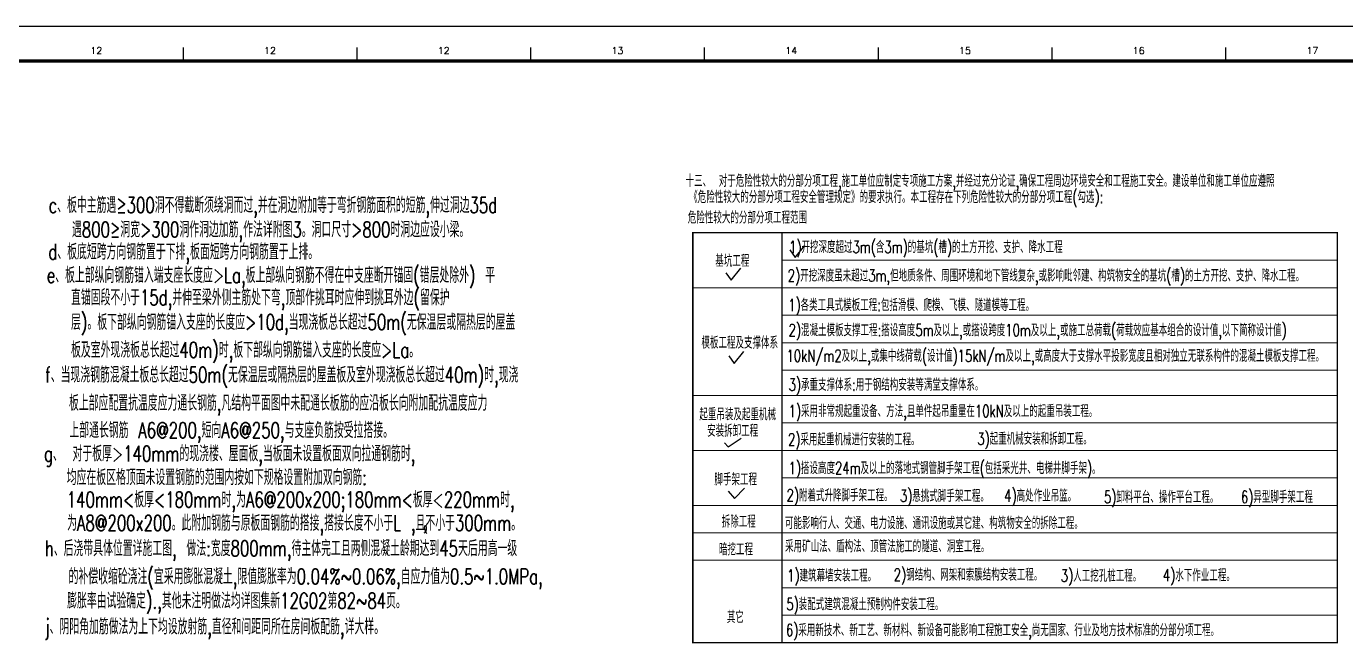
# Model space of a CAD drawing. Header units: inches. Extents: x 18712 to 314639, y 0 to 420500.
# Drawn here: x 76701 to 114669, y 402718 to 420500 of the extents above; entities that cross this region are included whole.
import ezdxf
from ezdxf.enums import TextEntityAlignment as Align

# ---------------------------------------------------------------- set-up
doc = ezdxf.new("R2010")
doc.units = ezdxf.units.IN
doc.header["$LTSCALE"] = 1000
doc.header["$MEASUREMENT"] = 0
doc.layers.get('0').update_dxf_attribs({"true_color": 0xffffff})
for name, color, linetype, true_color in [('TEXT', 7, 'Continuous', 0xffffff), ('TK', 7, 'Continuous', 0xffffff), ('ZG-图框层', 4, 'Continuous', 0x00ffff), ('说明文字', 7, 'Continuous', 0xffffff)]:
    doc.layers.add(name, color=color, linetype=linetype, true_color=true_color)
doc.styles.add('ISOCP', font='txt.shx', dxfattribs={"height": 0.2, "bigfont": 'gbcbig.shx'})
doc.styles.add('TSSD_Rein', font='txt.shx', dxfattribs={"height": 0.2, "bigfont": 'gbcbig.shx'})
doc.styles.add('tssdeng', font='txt.shx', dxfattribs={"height": 0.2, "bigfont": 'gbcbig.shx'})

msp = doc.modelspace()

# ---------------------------------------------------------------- linework, layer by layer
at = {"lineweight": -3}
for p, q in [((98445.9, 414553), (98445.7, 402743.6)), ((96902.5, 408386), (97271.7, 408634.3)), ((96796, 408499.5), (96902.5, 408386)), ((96895.4, 407107.4), (97080, 406894.7)), ((97080, 406894.7), (97371, 407199.6))]:
    msp.add_line(p, q, dxfattribs=at)
at = {"color": 1, "lineweight": -3, "true_color": 0xff0000}
for p, q in [((98669.7, 414060), (98829.4, 413845.4)), ((98829.4, 413845.4), (99108.5, 414188.3)), ((96986.4, 413187.4), (97265.5, 413530.3)), ((96826.7, 413402), (96986.4, 413187.4)), ((96914.7, 411005), (97074.4, 410790.4)), ((97074.4, 410790.4), (97353.5, 411133.3))]:
    msp.add_line(p, q, dxfattribs=at)
at = {"layer": 'TEXT', "lineweight": -3}
msp.add_lwpolyline([(88149.7, 405908.9), (88164.3, 405923.4), (88178.3, 405938.3), (88191.1, 405953.9), (88197, 405962), (88202.4, 405970.4), (88207.2, 405979.2), (88211.3, 405988.3), (88214.8, 405997.8), (88217.6, 406007.8), (88219.4, 406018.3), (88220.4, 406029.3), (88220.4, 406040.9), (88219.4, 406053.1), (88217.5, 406064.9), (88214.7, 406076.6), (88211.2, 406087.8), (88206.9, 406098), (88202.1, 406106.6), (88196.7, 406113.2), (88193.8, 406115.5), (88190.8, 406117.1), (88187.7, 406117.9), (88184.6, 406117.8), (88180.2, 406116.3), (88175.7, 406113.4), (88171.4, 406109.2), (88167.2, 406104), (88163.4, 406098.1), (88159.9, 406091.6), (88157, 406084.9), (88154.7, 406078), (88152.7, 406068.6), (88151.9, 406059.4), (88152.3, 406050.5), (88153.7, 406041.7), (88155.7, 406033.2), (88158.4, 406024.8), (88164.6, 406008.4), (88184.6, 405958.6), (88195.1, 405932.5), (88201.5, 405920.1), (88205.3, 405914.4), (88209.4, 405908.9), (88216.6, 405901.2), (88224.4, 405894)], dxfattribs=at)
at = {"layer": 'TK', "lineweight": -3}
for p, q in [((81212.2, 419891.3), (81212.2, 419500)), ((86212.2, 419891.3), (86212.2, 419500)), ((91212.2, 419891.3), (91212.2, 419500)), ((96212.2, 419891.3), (96212.2, 419500)), ((101212.2, 419891.3), (101212.2, 419500)), ((106212.2, 419891.3), (106212.2, 419500)), ((111212.2, 419891.3), (111212.2, 419500))]:
    msp.add_line(p, q, dxfattribs=at)
msp.add_lwpolyline([(18712.2, 420500), (18712.2, 336400), (137612.2, 336400), (137612.2, 420500)], close=True, dxfattribs=at)
at = {"layer": 'TK', "lineweight": -3, "const_width": 100}
msp.add_lwpolyline([(21212.2, 419500), (21212.2, 337400), (136612.2, 337400), (136612.2, 419500)], close=True, dxfattribs=at)
at = {"layer": 'ZG-图框层', "lineweight": -3}
msp.add_lwpolyline([(18712.2, 336400), (137612.2, 336400), (137612.2, 420500), (18712.2, 420500)], close=True, dxfattribs=at)
at = {"layer": 'ZG-图框层', "lineweight": -3, "const_width": 100}
msp.add_lwpolyline([(21212.2, 337400), (136612.2, 337400), (136612.2, 419500), (21212.2, 419500)], close=True, dxfattribs=at)
at = {"layer": '说明文字', "color": 7, "lineweight": 18, "true_color": 0xffffff}
for p, q in [((95882.2, 414553), (95881.5, 402744.1)), ((95882.2, 414553), (114433.8, 414553)), ((114433.8, 414553), (114434.1, 402744.1)), ((98445.9, 413761.7), (114433.3, 413761.7)), ((95882.2, 412970.3), (114433.4, 412970.3)), ((98445.9, 412179), (114433.9, 412179)), ((98445.9, 411387.6), (114433.4, 411387.6)), ((98445.8, 410596.3), (114433.4, 410596.3)), ((98445.8, 410596.3), (114433.4, 410596.3)), ((95882.2, 409866.2), (114433.4, 409866.3)), ((98445.8, 409074.9), (114433.4, 409074.9)), ((95882.2, 408283.5), (114433.5, 408283.5)), ((98445.8, 407492.2), (114433.5, 407492.2)), ((95881.5, 406700.8), (114433.5, 406700.8)), ((95881.4, 405909.5), (114433.5, 405909.5)), ((95882.2, 405118.1), (114433.5, 405118.1)), ((98445.7, 404326.8), (114433.6, 404326.8)), ((98445.7, 403535.4), (114433.6, 403535.4)), ((95881.4, 402744.1), (114433.6, 402744.1)), ((95882, 402743.6), (114433.6, 402743.6))]:
    msp.add_line(p, q, dxfattribs=at)
at = {"layer": '说明文字', "color": 7, "lineweight": 18, "true_color": 0xffffff, "const_width": 40}
msp.add_lwpolyline([(95882.2, 414553), (95882, 402744.1), (114433.6, 402743.6), (114433.3, 414553)], close=True, dxfattribs=at)
at = {"layer": '说明文字', "color": 7, "lineweight": 18, "true_color": 0xffffff}
for centre, start, end in [((95882, 402744.1), 180, 270), ((114433.6, 402744.1), 270, 0)]:
    msp.add_arc(centre, 0.5, start, end, dxfattribs=at)

# ---------------------------------------------------------------- texts
at = {"layer": 'TEXT', "color": 0, "style": 'TSSD_Rein', "width": 0.7}
for s, p in [('c、板中主筋遇≥300洞不得截断须绕洞而过,并在洞边附加等于弯折钢筋面积的短筋,伸过洞边35d', (77344.6, 415124.8)), ('遇800≥洞宽>300洞作洞边加筋,作法详附图3。洞口尺寸>800时洞边应设小梁。', (78013.2, 414422.9)), ('d、板底短跨方向钢筋置于下排,板面短跨方向钢筋置于上排。', (77335.7, 413783.1)), ('e、板上部纵向钢筋锚入端支座长度应>La,板上部纵向钢筋不得在中支座断开锚固(错层处除外) 平', (77288.6, 413107.5)), ('直锚固段不小于15d,并伸至梁外侧主筋处下弯,顶部作挑耳时应伸到挑耳外边(留保护', (77986.5, 412464.4)), ('层)。板下部纵向钢筋锚入支座的长度应>10d,当现浇板总长超过50m(无保温层或隔热层的屋盖', (77986.5, 411755.2)), ('板及室外现浇板总长超过40m)时,板下部纵向钢筋锚入支座的长度应>La。', (77986.5, 410954.9)), ('f、当现浇钢筋混凝土板总长超过50m(无保温层或隔热层的屋盖板及室外现浇板总长超过40m)时,现浇', (77240.8, 410237.5)), ('板上部应配置抗温度应力通长钢筋,凡结构平面图中未配通长板筋的应沿板长向附加配抗温度应力', (77927.5, 409426.1)), ('上部通长钢筋 A6@200,短向A6@250,与支座负筋按受拉搭接。', (77939.2, 408640.4)), ('g、 对于板厚>140mm的现浇楼、屋面板,当板面未设置板面双向拉通钢筋时,', (77208.8, 407967.3)), ('均应在板区格顶面未设置钢筋的范围内按如下规格设置附加双向钢筋:', (77862.3, 407283.9)), ('140mm<板厚<180mm时,为A6@200x200;180mm<板厚<220mm时,', (77862.3, 406642.5)), ('为A8@200x200。此附加钢筋与原板面钢筋的搭接,搭接长度不小于L ,且不小于300mm。', (77873.9, 405968.1)), ('h、后浇带具体位置详施工图, 做法:宽度800mm,待主体完工且两侧混凝土龄期达到45天后用高一级', (77234.3, 405238.1)), ('的补偿收缩砼浇注(宜采用膨胀混凝土,限值膨胀率为0.04%~0.06%,自应力值为0.5~1.0MPa,', (77916.7, 404427.6)), ('膨胀率由试验确定).,其他未注明做法均详图集新12G02第82~84页。 ', (77874.6, 403727.7)), ('j、阴阳角加筋做法为上下均设放射筋,直径和间距同所在房间板配筋,详大样。', (77234.3, 402983.6))]:
    msp.add_text(s, height=450, dxfattribs=at).set_placement(p)
at = {"layer": 'TK', "style": 'ISOCP'}
for s, p in [('12', (78712.2, 419803.8)), ('12', (83712.2, 419803.8)), ('12', (88712.2, 419803.8)), ('13', (93712.2, 419803.8)), ('14', (98712.2, 419803.8)), ('15', (103712.2, 419803.8)), ('16', (108712.2, 419803.8)), ('17', (113712.2, 419803.8))]:
    msp.add_text(s, height=200, dxfattribs=at).set_placement(p, align=Align.MIDDLE_CENTER)
at = {"layer": '说明文字', "color": 7, "true_color": 0xffffff, "style": 'tssdeng', "width": 0.7}
for s, p in [('  十三、 对于危险性较大的分部分项工程,施工单位应制定专项施工方案,并经过充分论证,确保工程周边环境安全和工程施工安全。建设单位和施工单位应遵照', (95238.2, 415875.4)), ('《危险性较大的分部分项工程安全管理规定》的要求执行。本工程存在下列危险性较大的分部分项工程(勾选): ', (95777.6, 415410.7)), ('危险性较大的分部分项工程范围', (95737.7, 414817.7)), ('1)开挖深度超过3m(含3m)的基坑(槽)的土方开挖、支护、降水工程', (98651, 413968)), ('基坑工程', (96529, 413571.2)), ('2)开挖深度虽未超过3m,但地质条件、周围环境和地下管线复杂,或影响毗邻建、构筑物安全的基坑(槽)的土方开挖、支护、降水工程。', (98612.6, 413147.1)), ('1)各类工具式模板工程:包括滑模、爬模、飞模、隧道模等工程。', (98626.7, 412297.9)), ('2)混凝土模板支撑工程:搭设高度5m及以上,或搭设跨度10m及以上,或施工总荷载(荷载效应基本组合的设计值,以下简称设计值)', (98636.3, 411574.1)), ('模板工程及支撑体系', (96129.1, 411215.2)), ('10kN/m2及以上,或集中线荷载(设计值)15kN/m及以上,或高度大于支撑水平投影宽度且相对独立无联系构件的混凝土模板支撑工程。', (98578.1, 410835.1)), ('3)承重支撑体系:用于钢结构安装等满堂支撑体系。', (98636.6, 410001.8)), ('起重吊装及起重机械', (96069.5, 409150.4)), ('1)采用非常规起重设备、方法,且单件起吊重量在10kN及以上的起重吊装工程。', (98638, 409242.6)), ('安装拆卸工程', (96292.5, 408675.6)), ('2)采用起重机械进行安装的工程。', (98620.9, 408426.1)), ('3)起重机械安装和拆卸工程。', (104066.9, 408445.3)), ('1)搭设高度24m及以上的落地式钢管脚手架工程(包括采光井、电梯井脚手架)。', (98634.9, 407601.6)), ('脚手架工程', (96502.7, 407276.2)), ('2)附着式升降脚手架工程。', (98578.9, 406817.8)), ('3)悬挑式脚手架工程。', (101841, 406801.2)), ('4)高处作业吊篮。', (104843.2, 406804.4)), ('5)卸料平台、操作平台工程。', (107712.3, 406767.5)), ('6)异型脚手架工程', (111656, 406769.7)), ('拆除工程', (96713.6, 406060.8)), ('可能影响行人、交通、电力设施、通讯设施或其它建、构筑物安全的拆除工程。', (98530.9, 406019.1)), ('暗挖工程', (96632.2, 405261.2)), ('采用矿山法、盾构法、顶管法施工的隧道、洞室工程。', (98535.8, 405349.2)), ('1)建筑幕墙安装工程。', (98595.8, 404505.6)), ('2)钢结构、网架和索膜结构安装工程。', (101663.8, 404529.6)), ('3)人工挖孔桩工程。', (106472.2, 404501.2)), ('4)水下作业工程。', (109409, 404513.9)), ('5)装配式建筑混凝土预制构件安装工程。', (98571, 403680.1)), ('其它', (96859.1, 403308.1)), ('6)采用新技术、新工艺、新材料、新设备可能影响工程施工安全,尚无国家、行业及地方技术标准的分部分项工程。', (98559.9, 402932.5))]:
    msp.add_text(s, height=350, dxfattribs=at).set_placement(p)

doc.saveas('drawing.dxf')
